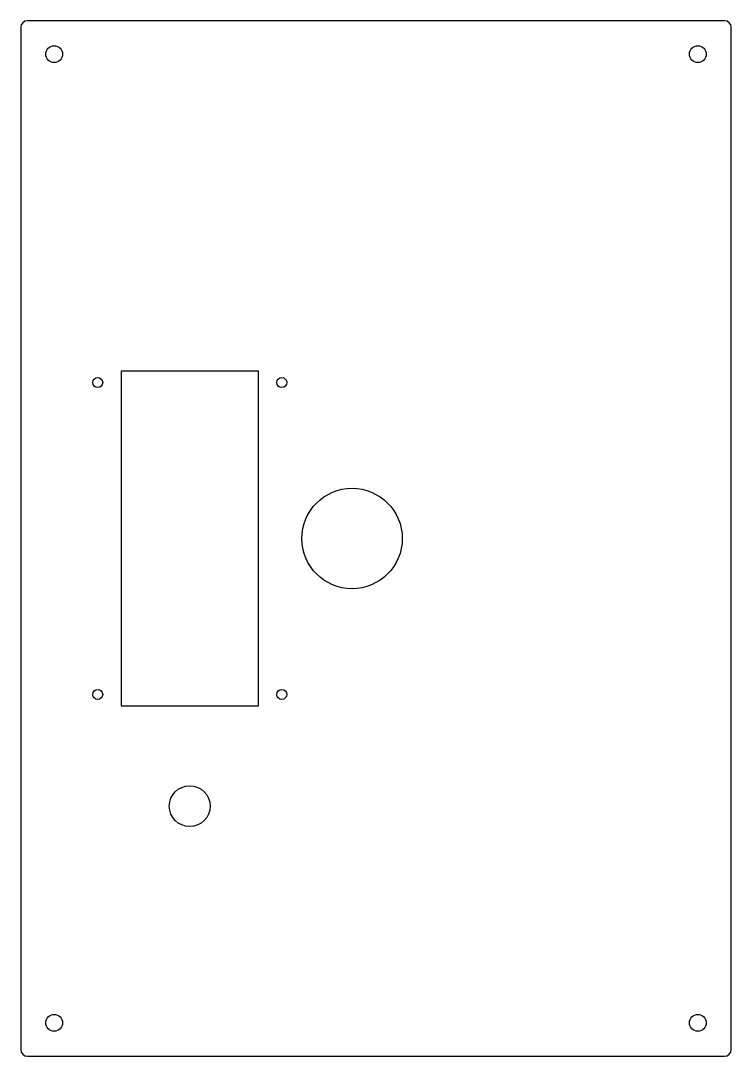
# Model space of a CAD drawing. Header units: millimetres. Extents: x -212 to 0, y 0 to 310.
import ezdxf

# ---------------------------------------------------------------- set-up
doc = ezdxf.new("R2010")
doc.units = ezdxf.units.MM
doc.layers.add('Shape2DView', color=7, linetype='CONTINUOUS')

msp = doc.modelspace()

# ---------------------------------------------------------------- linework, layer by layer
at = {"layer": 'Shape2DView'}
for p, q in [((-2, 309.5), (-210.3, 309.5)), ((-212.3, 307.5), (-212.3, 2)), ((0, 2), (0, 307.5)), ((-182.3, 204.75), (-182.3, 104.75)), ((-141.3, 204.75), (-182.3, 204.75)), ((-141.3, 104.75), (-141.3, 204.75)), ((-182.3, 104.75), (-141.3, 104.75)), ((-210.3, 0), (-2, 0))]:
    msp.add_line(p, q, dxfattribs=at)
for centre, radius in [((-202.3, 299.5), 2.5), ((-10, 299.5), 2.5), ((-189.3, 201.35), 1.5), ((-134.3, 201.35), 1.5), ((-113.3, 154.75), 15), ((-189.3, 108.15), 1.5), ((-134.3, 108.15), 1.5), ((-161.8, 74.75), 6.1), ((-202.3, 10), 2.5), ((-10, 10), 2.5)]:
    msp.add_circle(centre, radius, dxfattribs=at)
for centre, start, end in [((-210.3, 307.5), 90, 180), ((-2, 307.5), 0, 90), ((-210.3, 2), -180, -90), ((-2, 2), -90, 0)]:
    msp.add_arc(centre, 2, start, end, dxfattribs=at)

doc.saveas('drawing.dxf')
